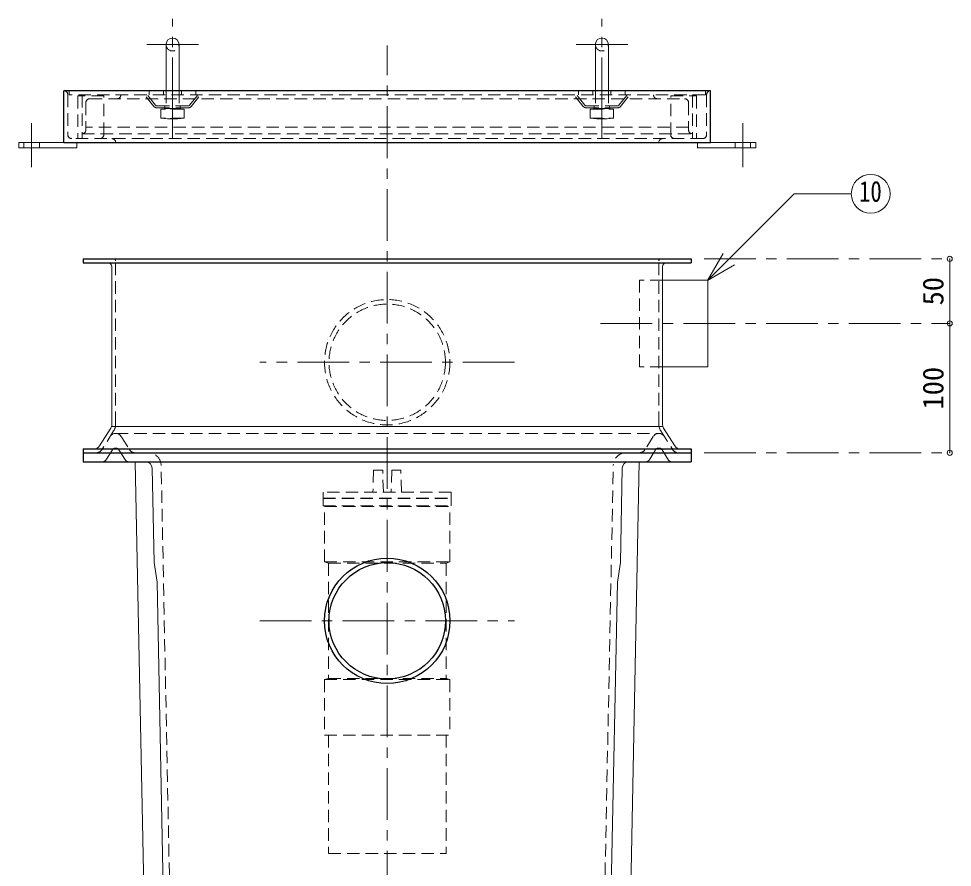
# Model space of a CAD drawing. Units: millimetres at full size, sheet at 1:8. Extents: x -1653 to 1587, y -1063 to 1185.
# Drawn here: x -8 to 714, y -650 to 7 of the extents above; entities that cross this region are included whole.
import ezdxf
from ezdxf.enums import TextEntityAlignment as Align

# ---------------------------------------------------------------- set-up
doc = ezdxf.new("R2010")
doc.units = ezdxf.units.MM
doc.header["$LTSCALE"] = 8
doc.header["$PDMODE"] = 32
doc.header["$PDSIZE"] = 4
doc.linetypes.add('CHAIN1', pattern=[8, 5, -1, 1, -1])
doc.linetypes.add('DASHED1', pattern=[1.8, 1.2, -0.6])
doc.layers.add('0-0_ﾚｲﾔ1', color=4, linetype='Continuous', lineweight=9)
doc.styles.add('ＭＳ ゴシック', font='')
doc.styles.get('ＭＳ ゴシック').set_extended_font_data('MS Gothic')

msp = doc.modelspace()

# ---------------------------------------------------------------- linework, layer by layer
at = {"layer": '0-0_ﾚｲﾔ1', "linetype": 'CHAIN1'}
for p, q in [((111.424, -63.182), (111.424, 6.818)), ((443.424, -63.182), (443.424, 6.818)), ((91.424, -13.182), (131.424, -13.182)), ((277.424, -868.982), (277.424, -13.982)), ((463.424, -13.182), (423.424, -13.182)), ((111.424, -85.682), (111.424, -70.182)), ((443.424, -85.682), (443.424, -70.182)), ((2.424, -107.982), (2.424, -73.982)), ((552.424, -107.982), (552.424, -73.982)), ((522.424, -178.982), (712.424, -178.982)), ((442.424, -228.982), (712.424, -228.982)), ((375.924, -258.982), (178.924, -258.982)), ((522.424, -328.982), (712.424, -328.982)), ((178.924, -458.982), (375.924, -458.982))]:
    msp.add_line(p, q, dxfattribs=at)
at = {"layer": '0-0_ﾚｲﾔ1'}
for p, q in [((106.424, -13.182), (106.424, -48.982)), ((116.424, -13.182), (116.424, -48.982)), ((438.424, -13.182), (438.424, -48.982)), ((448.424, -13.182), (448.424, -48.982)), ((27.424, -88.982), (-7.576, -88.982)), ((-7.576, -92.982), (-7.576, -88.982)), ((37.424, -92.982), (-7.576, -92.982)), ((37.424, -92.982), (37.424, -88.982)), ((517.424, -92.982), (517.424, -88.982)), ((517.424, -92.982), (562.424, -92.982)), ((527.424, -88.982), (562.424, -88.982)), ((562.424, -92.982), (562.424, -88.982)), ((712.424, -178.982), (712.424, -228.982)), ((525.424, -195.482), (490.424, -195.482)), ((525.424, -262.482), (525.424, -195.482)), ((712.424, -228.982), (712.424, -328.982)), ((525.424, -262.482), (490.424, -262.482)), ((90.079, -711.956), (82.56, -335.982)), ((464.768, -711.956), (472.289, -335.915))]:
    msp.add_line(p, q, dxfattribs=at)
at = {"layer": '0-0_ﾚｲﾔ1', "color": 5, "lineweight": 25}
for p, q in [((27.424, -88.982), (27.424, -48.982)), ((527.424, -48.982), (27.424, -48.982)), ((527.424, -88.982), (527.424, -48.982)), ((27.424, -88.982), (527.424, -88.982)), ((42.424, -178.982), (42.424, -181.982)), ((42.424, -178.982), (512.424, -178.982)), ((512.424, -178.982), (512.424, -181.982)), ((42.424, -181.982), (512.424, -181.982)), ((42.424, -325.982), (512.424, -325.982)), ((42.424, -325.982), (42.424, -335.982)), ((42.424, -328.982), (512.424, -328.982)), ((71.648, -329.395), (72.284, -330.4)), ((483.199, -329.395), (482.563, -330.4)), ((512.424, -325.982), (512.424, -335.982)), ((42.424, -335.982), (512.424, -335.982))]:
    msp.add_line(p, q, dxfattribs=at)
at = {"layer": '0-0_ﾚｲﾔ1', "linetype": 'DASHED1'}
for p, q in [((31.424, -48.982), (31.424, -52.182)), ((93.424, -48.982), (93.424, -52.182)), ((104.424, -48.982), (104.424, -52.182)), ((106.424, -48.982), (106.424, -62.782)), ((116.424, -48.982), (116.424, -62.782)), ((118.424, -48.982), (118.424, -52.182)), ((129.424, -48.982), (129.424, -52.182)), ((425.424, -48.982), (425.424, -52.182)), ((436.424, -48.982), (436.424, -52.182)), ((438.424, -48.982), (438.424, -62.782)), ((448.424, -48.982), (448.424, -62.782)), ((450.424, -48.982), (450.424, -52.182)), ((461.424, -48.982), (461.424, -52.182)), ((523.424, -48.982), (523.424, -52.182)), ((523.424, -52.182), (31.424, -52.182)), ((41.424, -52.182), (41.424, -85.982)), ((47.424, -55.182), (507.424, -55.182)), ((58.224, -82.982), (58.224, -52.982)), ((97.023, -61.056), (89.924, -52.182)), ((98.194, -60.119), (91.845, -52.182)), ((124.653, -60.119), (131.003, -52.182)), ((125.824, -61.056), (132.924, -52.182)), ((429.023, -61.056), (421.924, -52.182)), ((430.194, -60.119), (423.845, -52.182)), ((456.653, -60.119), (463.003, -52.182)), ((457.824, -61.056), (464.924, -52.182)), ((496.624, -82.982), (496.624, -52.982)), ((513.424, -52.182), (513.424, -85.982)), ((44.424, -58.182), (44.424, -79.182)), ((99.366, -60.682), (123.482, -60.682)), ((123.482, -62.182), (99.366, -62.182)), ((102.424, -63.182), (107.424, -62.682)), ((102.424, -70.182), (102.424, -63.182)), ((120.424, -63.182), (102.424, -63.182)), ((105.424, -60.682), (105.424, -62.182)), ((107.424, -62.682), (111.424, -63.182)), ((115.424, -62.682), (107.424, -62.682)), ((111.424, -63.182), (115.424, -62.682)), ((111.424, -63.182), (111.424, -70.182)), ((115.424, -62.682), (120.424, -63.182)), ((117.424, -60.682), (117.424, -62.182)), ((120.424, -70.182), (120.424, -63.182)), ((455.482, -60.682), (431.366, -60.682)), ((431.366, -62.182), (455.482, -62.182)), ((439.424, -62.682), (434.424, -63.182)), ((434.424, -63.182), (452.424, -63.182)), ((434.424, -70.182), (434.424, -63.182)), ((437.424, -60.682), (437.424, -62.182)), ((439.424, -62.682), (447.424, -62.682)), ((443.424, -63.182), (439.424, -62.682)), ((447.424, -62.682), (443.424, -63.182)), ((443.424, -63.182), (443.424, -70.182)), ((452.424, -63.182), (447.424, -62.682)), ((449.424, -60.682), (449.424, -62.182)), ((452.424, -70.182), (452.424, -63.182)), ((510.424, -58.182), (510.424, -79.182)), ((107.424, -70.682), (102.424, -70.182)), ((120.424, -70.182), (102.424, -70.182)), ((111.424, -70.182), (107.424, -70.682)), ((115.424, -70.682), (107.424, -70.682)), ((115.424, -70.682), (111.424, -70.182)), ((120.424, -70.182), (115.424, -70.682)), ((434.424, -70.182), (439.424, -70.682)), ((434.424, -70.182), (452.424, -70.182)), ((439.424, -70.682), (443.424, -70.182)), ((439.424, -70.682), (447.424, -70.682)), ((443.424, -70.182), (447.424, -70.682)), ((447.424, -70.682), (452.424, -70.182)), ((510.424, -77.182), (44.424, -77.182)), ((41.424, -82.182), (513.424, -82.182)), ((-3.576, -92.982), (-3.576, -88.982)), ((8.424, -92.982), (8.424, -88.982)), ((546.424, -92.982), (546.424, -88.982)), ((558.424, -92.982), (558.424, -88.982)), ((67.424, -306.734), (67.424, -180.482)), ((487.424, -306.734), (487.424, -180.482)), ((472.424, -262.482), (472.424, -195.482)), ((490.424, -195.482), (472.424, -195.482)), ((490.424, -262.482), (472.424, -262.482)), ((65.873, -312.083), (56.648, -326.656)), ((67.424, -313.982), (487.424, -313.982)), ((71.648, -316.308), (78.199, -326.656)), ((483.199, -316.308), (476.648, -326.656)), ((488.974, -312.083), (498.199, -326.656)), ((64.889, -326.726), (59.913, -334.586)), ((69.959, -326.726), (74.934, -334.586)), ((484.889, -326.726), (479.913, -334.586)), ((489.959, -326.726), (494.934, -334.586)), ((111.836, -799.582), (102.62, -338.782)), ((443.012, -799.582), (452.228, -338.782)), ((280.924, -342.482), (280.424, -359.482)), ((287.924, -342.482), (280.924, -342.482)), ((288.424, -359.482), (287.924, -342.482)), ((227.924, -359.482), (227.924, -363.982)), ((326.924, -359.482), (227.924, -359.482)), ((326.924, -359.482), (326.924, -363.982)), ((227.924, -363.982), (326.924, -363.982)), ((227.924, -364.482), (326.924, -364.482)), ((227.924, -369.982), (227.924, -364.482)), ((325.924, -413.482), (325.924, -370.482)), ((228.924, -413.482), (325.924, -413.482)), ((231.924, -414.482), (228.924, -413.482)), ((322.924, -414.482), (322.924, -503.482)), ((231.924, -503.482), (228.924, -504.482)), ((228.924, -504.482), (325.924, -504.482)), ((228.924, -504.482), (228.924, -547.482)), ((322.924, -503.482), (325.924, -504.482)), ((325.924, -504.482), (325.924, -547.482)), ((228.924, -547.482), (325.924, -547.482)), ((231.924, -547.482), (231.924, -638.982)), ((322.924, -547.482), (322.924, -638.982)), ((231.924, -638.982), (322.924, -638.982))]:
    msp.add_line(p, q, dxfattribs=at)
at = {"layer": '0-0_ﾚｲﾔ1', "color": 7, "linetype": 'DASHED1', "lineweight": 18}
for p, q in [((30.424, -51.982), (30.424, -82.982)), ((524.424, -51.982), (524.424, -82.982)), ((521.424, -85.982), (33.424, -85.982))]:
    msp.add_line(p, q, dxfattribs=at)
at = {"layer": '0-0_ﾚｲﾔ1', "color": 7, "lineweight": 18}
for p, q in [((525.087, -195.611), (592.032, -128.667)), ((592.032, -128.667), (636.292, -128.667)), ((525.087, -195.611), (537.087, -174.826)), ((64.424, -307.314), (64.424, -184.982)), ((490.424, -307.314), (490.424, -184.982)), ((525.087, -195.611), (545.872, -183.611)), ((54.997, -323.656), (63.648, -309.988)), ((64.242, -308.649), (490.605, -308.649)), ((499.851, -323.656), (491.199, -309.988)), ((95.66, -340.882), (97.122, -413.982)), ((97.122, -413.982), (99.423, -428.982)), ((106.935, -804.582), (99.423, -428.982)), ((447.913, -804.582), (455.425, -428.982))]:
    msp.add_line(p, q, dxfattribs=at)
at = {"layer": '0-0_ﾚｲﾔ1', "linetype": 'DASHED1'}
for points in [[(58.224, -52.982), (38.224, -52.982), (38.224, -85.982)], [(496.624, -52.982), (516.624, -52.982), (516.624, -85.982)], [(274.424, -359.482), (273.924, -342.482), (266.924, -342.482), (266.424, -359.482)], [(227.924, -369.982), (326.924, -369.982), (326.924, -364.482)], [(228.924, -413.482), (228.924, -370.482), (325.924, -370.482)], [(231.924, -414.482), (322.924, -414.482), (325.924, -413.482)], [(231.924, -414.482), (231.924, -503.482), (322.924, -503.482)]]:
    msp.add_lwpolyline(points, dxfattribs=at)
at = {"layer": '0-0_ﾚｲﾔ1', "color": 7, "lineweight": 18}
msp.add_lwpolyline([(459.187, -340.882), (457.725, -413.982), (455.425, -428.982)], dxfattribs=at)
msp.add_circle((651.292, -128.667), 15, dxfattribs=at)
at = {"layer": '0-0_ﾚｲﾔ1', "linetype": 'DASHED1'}
for radius in [48.5, 45]:
    msp.add_circle((277.424, -258.982), radius, dxfattribs=at)
at = {"layer": '0-0_ﾚｲﾔ1', "color": 5, "lineweight": 25}
for radius in [48.5, 45]:
    msp.add_circle((277.424, -458.982), radius, dxfattribs=at)
at = {"layer": '0-0_ﾚｲﾔ1'}
for centre in [(111.424, -13.182), (443.424, -13.182)]:
    msp.add_arc(centre, 5, 0, 180, dxfattribs=at)
at = {"layer": '0-0_ﾚｲﾔ1', "linetype": 'DASHED1'}
for centre, radius, start, end in [((111.424, -13.182), 5, 180, 0), ((443.424, -13.182), 5, 180, 0), ((47.424, -58.182), 3, 90, 180), ((68.424, -52.182), 3, 270, 0), ((486.424, -52.182), 3, 180, 270), ((507.424, -58.182), 3, 0, 90), ((99.366, -59.182), 3, 218.65981, 270), ((99.366, -59.182), 1.5, 218.65981, 270), ((123.482, -59.182), 1.5, 270, 321.34019), ((123.482, -59.182), 3, 270, 321.34019), ((431.366, -59.182), 3, 218.65981, 270), ((431.366, -59.182), 1.5, 218.65981, 270), ((455.482, -59.182), 1.5, 270, 321.34019), ((455.482, -59.182), 3, 270, 321.34019), ((41.424, -79.182), 3, 270, 0), ((513.424, -79.182), 3, 180, 270), ((55.224, -82.982), 3, 270, 0), ((499.624, -82.982), 3, 180, 270), ((65.924, -180.482), 1.5, 0, 90), ((488.924, -180.482), 1.5, 90, 180), ((57.424, -306.734), 10, 327.66647, 0), ((497.424, -306.734), 10, 180, 212.33353), ((67.424, -318.982), 5, 32.33353, 147.66647), ((487.424, -318.982), 5, 32.33353, 147.66647), ((52.424, -323.982), 5, 270, 327.66647), ((67.424, -328.33), 3, 32.33353, 147.66647), ((82.424, -323.982), 5, 212.33353, 270), ((92.622, -338.982), 10, 1.14576, 90), ((462.226, -338.982), 10, 90, 178.85424), ((472.424, -323.982), 5, 270, 327.66647), ((487.424, -328.33), 3, 32.33353, 147.66647), ((502.424, -323.982), 5, 212.33353, 270), ((57.378, -332.982), 3, 270, 327.66647), ((77.469, -332.982), 3, 212.33353, 270), ((477.378, -332.982), 3, 270, 327.66647), ((497.469, -332.982), 3, 212.33353, 270)]:
    msp.add_arc(centre, radius, start, end, dxfattribs=at)
at = {"layer": '0-0_ﾚｲﾔ1', "color": 7, "linetype": 'DASHED1', "lineweight": 18}
for centre, start, end in [((27.424, -51.982), 0, 90), ((527.424, -51.982), 90, 180), ((33.424, -82.982), 180, 270), ((64.424, -88.982), 0, 90), ((490.424, -88.982), 90, 180), ((521.424, -82.982), 270, 0)]:
    msp.add_arc(centre, 3, start, end, dxfattribs=at)
at = {"layer": '0-0_ﾚｲﾔ1', "color": 7, "lineweight": 18}
for centre, radius, start, end in [((61.424, -184.982), 3, 0, 90), ((493.424, -184.982), 3, 90, 180), ((59.424, -307.314), 5, 327.66647, 360), ((495.424, -307.314), 5, 180, 212.33353), ((50.772, -320.982), 5, 270, 327.66647), ((504.075, -320.982), 5, 212.33353, 270), ((90.661, -340.982), 5, 1.14576, 90), ((464.186, -340.982), 5, 90, 178.85424)]:
    msp.add_arc(centre, radius, start, end, dxfattribs=at)
at = {"layer": '0-0_ﾚｲﾔ1', "color": 1}
for p in [(712.424, -178.982), (712.424, -228.982), (712.424, -328.982)]:
    msp.add_point(p, dxfattribs=at)

# ---------------------------------------------------------------- texts
at = {"layer": '0-0_ﾚｲﾔ1', "color": 7, "style": 'ＭＳ ゴシック', "width": 0.8}
msp.add_text('10', height=16.13, dxfattribs=at).set_placement((642.292, -139.667), align=Align.BOTTOM_LEFT)
at = {"layer": '0-0_ﾚｲﾔ1', "color": 7, "style": 'ＭＳ ゴシック'}
for s, p in [('50', (712.424, -214.982)), ('100', (712.424, -295.482))]:
    msp.add_text(s, height=16.13, rotation=90, dxfattribs=at).set_placement(p, align=Align.BOTTOM_LEFT)

doc.saveas('drawing.dxf')
